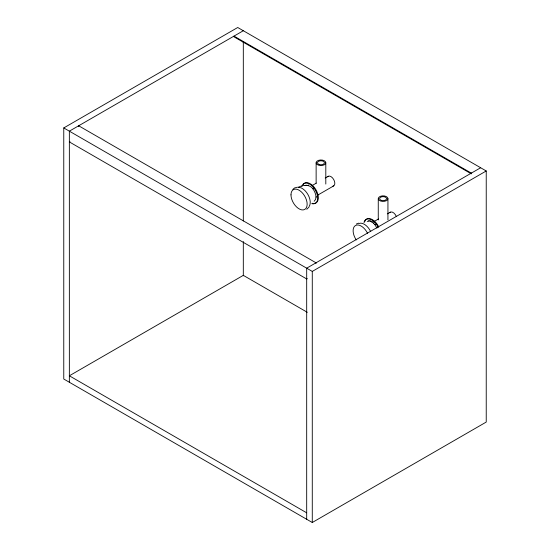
<?xml version="1.0" encoding="UTF-8"?>
<svg xmlns="http://www.w3.org/2000/svg" width="550" height="550" viewBox="0 0 550 550"><rect width="100%" height="100%" fill="white"/><g stroke="black" fill="none" stroke-linecap="round" stroke-linejoin="round"><path stroke-width="0.82" d="M309.162 206.429A11.419 6.593 60 0 0 307.883 194.432A11.419 6.593 60 0 0 298.134 187.323C304.226 184.319 310.942 184.133 314.146 190.816C315.796 193.861 317.35 198.688 314.146 201.259M308.997 207.061L306.769 209.282M292.813 189.441L294.47 187.976L297.502 187.151M356.324 224.029L358.689 223.149M63.766 127.937L237.724 27.5L486.234 170.974L486.234 422.063L312.276 522.5L63.766 379.026L63.766 127.937L312.276 271.411L486.234 170.974M243.313 30.731L69.355 131.161L69.355 382.25M69.987 141.563L69.355 141.921L306.687 278.946L307.312 278.582M242.688 41.855L243.313 41.491M307.972 185.343L308.591 184.979M311.884 185.687L316.319 183.129M325.188 178.008L328.144 176.296M312.819 188.877L313.445 188.519M317.426 195.291L333.685 185.9M316.016 197.12L316.642 196.756M367.235 221.464L369.181 220.701M368.555 221.059L370.721 220.853M370.102 221.21L371.752 221.911L372.377 221.554M374.014 221.554L378.448 218.996M387.317 213.874L390.273 212.169M371.752 221.911L373.409 223.121L374.027 222.764M373.409 223.121L374.949 224.751L375.574 224.386M480.645 167.75L306.687 268.18L306.687 519.269M305.106 185.597L306.426 185.185M307.299 312.297L243.313 275.357L69.355 375.794L306.687 512.813M374.949 224.751L376.949 228.099M387.936 198.633A4.833 2.791 0 0 1 380.676 201.053A4.833 2.791 0 0 1 380.676 196.219A4.833 2.791 0 0 1 387.936 198.633L387.936 219.917M378.263 198.633L378.263 219.917M325.806 162.766A4.833 2.791 0 0 1 318.553 165.186A4.833 2.791 0 0 1 318.553 160.346A4.833 2.791 0 0 1 325.806 162.766L325.806 184.051M316.133 162.766L316.133 183.198M316.002 263.526L316.002 262.804L78.677 125.785L78.677 126.507M312.276 271.411L312.276 522.5M243.313 41.869L243.313 220.976M243.313 241.539L243.313 275.818M364.574 222.021A11.419 6.593 60 0 1 370.796 218.879A11.419 6.593 60 0 1 378.785 226.958M363.949 222.379A11.419 6.593 60 0 1 370.178 219.237A11.419 6.593 60 0 1 378.159 227.315M359.109 223.458A11.419 6.593 60 0 1 370.707 231.619M356.276 239.951A11.419 6.593 60 0 1 355.479 225.5A11.419 6.593 60 0 1 367.599 233.413M389.647 212.747A5.548 3.204 60 0 1 396.44 216.666M301.826 186.512A11.419 6.593 60 0 1 315.336 190.128A11.419 6.593 60 0 1 311.719 203.644M303.249 184.367A11.419 6.593 60 0 1 316.656 191.091A11.419 6.593 60 0 1 312.338 203.28M327.518 176.88A5.548 3.204 60 0 1 333.685 179.499A5.548 3.204 60 0 1 332.874 186.154M471.322 173.126L233.998 36.108L233.998 36.836L471.322 173.855L471.322 173.126M381.37 200.365A3.458 1.994 0 0 0 386.554 198.633A3.458 1.994 0 0 0 381.37 196.907A3.458 1.994 0 0 0 381.37 200.365M290.984 194.858A11.419 6.593 60 0 0 303.105 209.935A11.419 6.593 60 0 0 303.105 193.779A11.419 6.593 60 0 0 290.984 194.858M319.241 164.491A3.458 1.994 0 0 0 324.424 162.766A3.458 1.994 0 0 0 319.241 161.04A3.458 1.994 0 0 0 319.241 164.491"/></g></svg>
